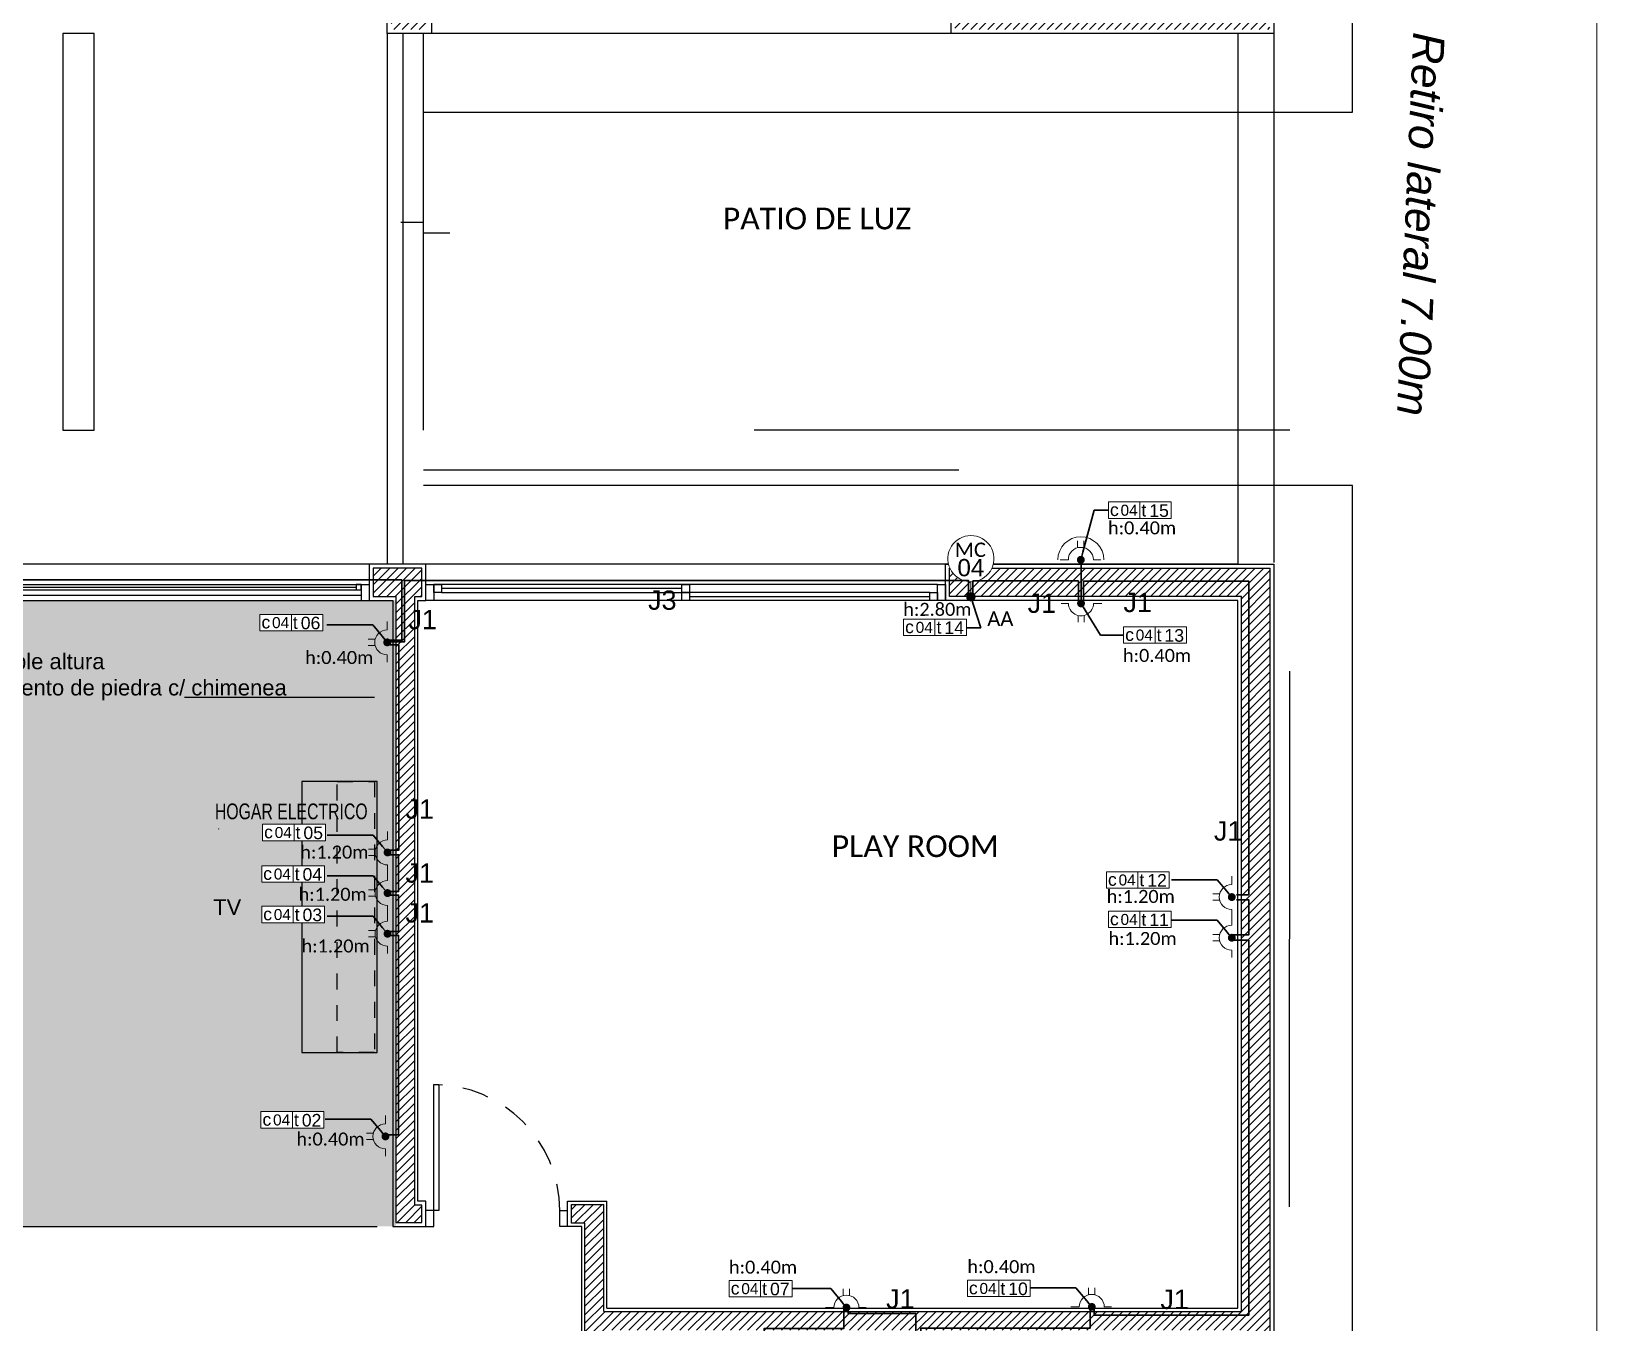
# Model space of a CAD drawing. Header units: millimetres. Extents: x 430 to 1353, y -204 to 152.
# Drawn here: x 658.79 to 668.73, y 3.83 to 12.03 of the extents above; entities that cross this region are included whole.
import ezdxf
from ezdxf import colors
from ezdxf.entities.mleader import LeaderData, LeaderLine
from ezdxf.enums import TextEntityAlignment as Align
from ezdxf.math import Vec2, Vec3

# ---------------------------------------------------------------- set-up
doc = ezdxf.new("R2010")
doc.units = ezdxf.units.MM
doc.linetypes.add('DASHED', pattern=[0.3, 0.17, -0.13])
doc.linetypes.add('HIDDENX3', pattern=[0.15, 0.1, -0.05])
doc.layers.get('0').update_dxf_attribs({"color": 250})
for name, color, linetype in [('A Eq. Fijo', 252, 'Continuous'), ('AN - Designacion Corte 1-50', 252, 'Continuous'), ('AN - Texto 1-125', 252, 'Continuous'), ('AN - Texto 1-50', 252, 'Continuous'), ('AR - Carpinteria', 252, 'Continuous'), ('AR - Ht', 252, 'Continuous'), ('AR - Proyeccion', 252, 'DASHED'), ('AR - Vista 05', 252, 'Continuous'), ('AR - Vista 1', 252, 'Continuous'), ('AR - Vista 2', 252, 'Continuous'), ('AR - Vista 4', 252, 'Continuous'), ('ER-AA', 252, 'HIDDENX3'), ('ND- ESPACIOS', 253, 'Continuous')]:
    doc.layers.add(name, color=color, linetype=linetype)
for name, color, linetype, lineweight in [('ND-Cotas', 252, 'Continuous', 9), ('ND-GLOBAL_Notas', 252, 'Continuous', 9), ('ND-texto', 251, 'Continuous', 15), ('ND-TUE_Boca', 5, 'Continuous', 9), ('ND-TUG-C4', 173, 'Continuous', 30), ('ND-TUG_Boca', 160, 'Continuous', 9), ('vista', 252, 'Continuous', 15)]:
    doc.layers.add(name, color=color, linetype=linetype, lineweight=lineweight)
doc.styles.add('1', font='arial.ttf')
doc.styles.add('1.50 txt especificaciones', font='tahoma.ttf', dxfattribs={"height": 0.075})
doc.styles.add('50-TXT', font='GOTHIC.TTF', dxfattribs={"width": 0.75, "height": 0.1})
doc.styles.add('Arial', font='arial.ttf')
doc.styles.add('IMPLANTACION', font='arial.ttf', dxfattribs={"height": 0.3})
doc.styles.add('MtXpl_Calibri', font='calibri.ttf')
doc.styles.get("Standard").update_dxf_attribs({"font": 'arial.ttf'})
doc.styles.add('Texto 1 50', font='arial.ttf', dxfattribs={"height": 0.1})

# ---------------------------------------------------------------- blocks, each defined once
blk = doc.blocks.new('Motor_cortinero')
for points in [[(689.072, 30.448), (689.047, 30.446), (689.023, 30.442), (689, 30.434), (688.977, 30.424), (688.956, 30.41), (688.937, 30.395), (688.921, 30.377), (688.906, 30.357), (688.894, 30.335), (688.885, 30.312), (688.879, 30.288), (688.876, 30.264), (688.876, 30.239), (688.879, 30.215), (688.885, 30.191), (688.894, 30.168), (688.906, 30.146), (688.921, 30.126), (688.937, 30.108), (688.956, 30.093), (688.977, 30.079), (689, 30.069), (689.023, 30.061), (689.047, 30.057), (689.072, 30.055), (689.097, 30.057), (689.121, 30.061), (689.144, 30.069), (689.167, 30.079), (689.187, 30.093), (689.206, 30.108), (689.223, 30.126), (689.238, 30.146), (689.25, 30.168), (689.259, 30.191), (689.265, 30.215), (689.268, 30.239), (689.268, 30.264), (689.265, 30.288), (689.259, 30.312), (689.25, 30.335), (689.238, 30.357), (689.223, 30.377), (689.206, 30.395), (689.187, 30.41), (689.167, 30.424), (689.144, 30.434), (689.121, 30.442), (689.097, 30.446)], [(689.072, 29.962), (689.063, 29.961), (689.055, 29.958), (689.048, 29.953), (689.042, 29.947), (689.038, 29.939), (689.036, 29.931), (689.036, 29.922), (689.038, 29.914), (689.042, 29.906), (689.048, 29.899), (689.055, 29.895), (689.063, 29.891), (689.072, 29.89), (689.081, 29.891), (689.089, 29.895), (689.096, 29.899), (689.101, 29.906), (689.105, 29.914), (689.108, 29.922), (689.108, 29.931), (689.105, 29.939), (689.101, 29.947), (689.096, 29.953), (689.089, 29.958), (689.081, 29.961)]]:
    blk.add_wipeout(points)
h = blk.add_hatch()
h.set_pattern_fill('ANGLE', color=256)
h.set_pattern_definition([(0, (0, -0.042), (0, 6.985), [5.08, -1.905]), (90, (0, -0.042), (-6.985, 4e-16), [5.08, -1.905])])
h.paths.add_polyline_path([(689.036, 29.926, 1), (689.108, 29.926, 1)])
blk.add_line((689.072, 30.055), (689.072, 29.926))
for points in [[(689.072, 30.448), (689.047, 30.446), (689.023, 30.442), (689, 30.434), (688.977, 30.424), (688.956, 30.41), (688.937, 30.395), (688.921, 30.377), (688.906, 30.357), (688.894, 30.335), (688.885, 30.312), (688.879, 30.288), (688.876, 30.264), (688.876, 30.239), (688.879, 30.215), (688.885, 30.191), (688.894, 30.168), (688.906, 30.146), (688.921, 30.126), (688.937, 30.108), (688.956, 30.093), (688.977, 30.079), (689, 30.069), (689.023, 30.061), (689.047, 30.057), (689.072, 30.055), (689.097, 30.057), (689.121, 30.061), (689.144, 30.069), (689.167, 30.079), (689.187, 30.093), (689.206, 30.108), (689.223, 30.126), (689.238, 30.146), (689.25, 30.168), (689.259, 30.191), (689.265, 30.215), (689.268, 30.239), (689.268, 30.264), (689.265, 30.288), (689.259, 30.312), (689.25, 30.335), (689.238, 30.357), (689.223, 30.377), (689.206, 30.395), (689.187, 30.41), (689.167, 30.424), (689.144, 30.434), (689.121, 30.442), (689.097, 30.446)], [(689.072, 29.962), (689.063, 29.961), (689.055, 29.958), (689.048, 29.953), (689.042, 29.947), (689.038, 29.939), (689.036, 29.931), (689.036, 29.922), (689.038, 29.914), (689.042, 29.906), (689.048, 29.899), (689.055, 29.895), (689.063, 29.891), (689.072, 29.89), (689.081, 29.891), (689.089, 29.895), (689.096, 29.899), (689.101, 29.906), (689.105, 29.914), (689.108, 29.922), (689.108, 29.931), (689.105, 29.939), (689.101, 29.947), (689.096, 29.953), (689.089, 29.958), (689.081, 29.961)]]:
    blk.add_lwpolyline(points, close=True)
at = {"style": 'MtXpl_Calibri'}
blk.add_text('MC', height=0.1226, rotation=0.0046, dxfattribs=at).set_placement((688.935, 30.266))
blk = doc.blocks.new('Motor cortinero numerado')
at = {"xscale": 0.744428715064112, "yscale": 0.744428715064112, "zscale": 0.744428715064112}
blk.add_blockref('Motor_cortinero', (-512.9649, -22.278), dxfattribs=at)
at = {"style": 'IMPLANTACION'}
blk.add_attdef('NU', text='', height=0.11, dxfattribs=at).set_placement((0, 0.1852), align=Align.MIDDLE)
blk = doc.blocks.new('Toma_doble')
for p, q in [((-0.0208, 0.1066), (-0.0208, 0.1501)), ((0.0192, 0.1071), (0.0192, 0.1501)), ((-0.0794, 0.03), (-0.1322, 0.03)), ((0.0794, 0.03), (0.126, 0.03))]:
    blk.add_line(p, q)
blk.add_arc((0, 0.03), 0.0794, 360, 180)
blk = doc.blocks.new('_Dot')
at = {"color": 0, "linetype": 'ByBlock', "lineweight": -2}
blk.add_line((-0.5, 0), (-1, 0), dxfattribs=at)
at = {"color": 0, "linetype": 'ByBlock', "const_width": 0.5}
blk.add_lwpolyline([(-0.25, 0, 1), (0.25, 0, 1)], format="xyb", close=True, dxfattribs=at)
blk = doc.blocks.new('Nomenclatura toma 10 A')
at = {"lineweight": 9}
blk.add_lwpolyline([(0, 0.0522), (0.3993, 0.0522), (0.3993, -0.0522), (0, -0.0522)], close=True, dxfattribs=at)
blk.add_wipeout([(0, 0.0522), (0.3993, 0.0522), (0.3993, -0.0522), (0, -0.0522)], dxfattribs=at)
for p, q in [((0, -0.0522), (0, 0.0522)), ((0, 0.0522), (0.3993, 0.0522)), ((0.1996, 0.0522), (0.1996, -0.0522)), ((0.1996, 0.0522), (0.1996, -0.0522)), ((0.3993, 0.0522), (0.3993, -0.0522)), ((0, -0.0522), (0.3993, -0.0522)), ((0, -0.0522), (0.3993, -0.0522))]:
    blk.add_line(p, q, dxfattribs=at)
at = {"lineweight": 9, "style": 'IMPLANTACION'}
for s, p in [('c', (0.0097, -0.0373)), ('t', (0.2092, -0.0399))]:
    blk.add_text(s, height=0.08, dxfattribs=at).set_placement(p)
for p, height in [((0.0769, -0.0353), 0.07), ((0.2594, -0.0426), 0.08)]:
    blk.add_attdef('00', p, '', height=height, dxfattribs=at)
blk = doc.blocks.new('TUE')
at = {"ltscale": 0.5}
blk.add_wipeout([(0, 0), (0.5, 0), (0.5, 0.1), (0, 0.1)], dxfattribs=at)
blk.add_lwpolyline([(0, 0), (0.5, 0), (0.5, 0.1), (0, 0.1)], close=True, dxfattribs=at)
at = {"ltscale": 0.5, "insert": (0, 0), "char_height": 0.1, "attachment_point": 7, "style": '1.50 txt especificaciones'}
blk.add_mtext_dynamic_manual_height_columns('TUE', width=0.222, gutter_width=0.278, heights=[0], dxfattribs=at)
at = {"ltscale": 0.5, "style": '1'}
blk.add_attdef('00', text='', height=0.115, dxfattribs=at).set_placement((0.3, 0), (0.5, 0), align=Align.ALIGNED)
blk = doc.blocks.new('*U491')
blk.add_lwpolyline([(0.05, 0.1), (0.05, 0.9), (0.0833, 0.9), (0.0833, 0.1)], close=True)
for points in [[(0, 0), (0.05, 0), (0.05, 0.1), (0, 0.1)], [(0.9, 0), (0.85, 0), (0.85, 0.1), (0.9, 0.1)]]:
    blk.add_lwpolyline(points)
at = {"color": 8, "linetype": 'DASHED'}
blk.add_arc((0.05, 0.1), 0.8, 360, 90, dxfattribs=at)
blk = doc.blocks.new('*U98')
for p, q in [((0, 0.1), (6.85, 0.1)), ((0, 0.1), (0, 0)), ((0.05, 0.1), (0.05, 0)), ((6.8, 0.1), (6.8, 0)), ((6.85, 0.1), (6.85, 0)), ((0, 0), (6.85, 0)), ((0.05, 0.0667), (6.8, 0.0667)), ((0.05, 0.0333), (6.8, 0.0333))]:
    blk.add_line(p, q)
at = {"color": 8}
for p, q in [((0.0833, 0.0167), (2.2833, 0.0167)), ((2.3167, 0.05), (4.5333, 0.05)), ((4.5667, 0.0833), (6.7667, 0.0833))]:
    blk.add_line(p, q, dxfattribs=at)
for points in [[(4.5333, 0.0667), (4.5667, 0.0667), (4.5667, 0.1), (4.5333, 0.1)], [(6.7667, 0.0667), (6.8, 0.0667), (6.8, 0.1), (6.7667, 0.1)], [(0.0833, 0), (0.05, 0), (0.05, 0.0333), (0.0833, 0.0333)], [(2.2833, 0.0333), (2.3167, 0.0333), (2.3167, 0.0667), (2.2833, 0.0667)], [(2.2833, 0), (2.3167, 0), (2.3167, 0.0333), (2.2833, 0.0333)], [(4.5333, 0.0333), (4.5667, 0.0333), (4.5667, 0.0667), (4.5333, 0.0667)]]:
    blk.add_lwpolyline(points, close=True)
blk = doc.blocks.new('*U494')
at = {"color": 8}
for p, q in [((1.625, 0.025), (0.1, 0.025)), ((1.675, 0.075), (3.2, 0.075))]:
    blk.add_line(p, q, dxfattribs=at)
at = {"layer": 'AR - Carpinteria'}
for p, q in [((0.05, 0.1), (3.25, 0.1)), ((0.05, 0), (3.25, 0)), ((0.1, 0.05), (1.625, 0.05)), ((3.2, 0.05), (1.675, 0.05))]:
    blk.add_line(p, q, dxfattribs=at)
for points in [[(0, 0), (0.05, 0), (0.05, 0.1), (0, 0.1)], [(1.675, 0.1), (1.625, 0.1), (1.625, 0.05), (1.675, 0.05)], [(3.25, 0.1), (3.2, 0.1), (3.2, 0.05), (3.25, 0.05)], [(3.25, 0), (3.3, 0), (3.3, 0.1), (3.25, 0.1)], [(0.05, 0), (0.1, 0), (0.1, 0.05), (0.05, 0.05)], [(1.625, 0), (1.675, 0), (1.675, 0.05), (1.625, 0.05)]]:
    blk.add_lwpolyline(points, close=True, dxfattribs=at)
blk = doc.blocks.new('PLANTA BAJA')
at = {"layer": 'AR - Ht', "true_color": 0x383838, "transparency": 33554610}
h = blk.add_hatch(dxfattribs=at)
h.set_pattern_fill('ANSI31', color=250, scale=0.012)
h.set_pattern_definition([(45, (-605.2518, -51.777135), (-0.0269407684, 0.0269407684), [])])
h.paths.add_polyline_path([(23.605, 24.735), (23.425, 24.735), (23.425, 24.69), (22.52, 24.69), (22.52, 24.6304), (22.7591, 24.6304), (22.7591, 24.5804), (22.52, 24.5804), (22.52, 24.52), (23.425, 24.52), (23.425, 24.45), (23.605, 24.45)])
h.paths.add_polyline_path([(18.205, 30.805), (18.025, 30.805), (18.025, 30.625), (18.205, 30.625)])
h.paths.add_polyline_path([(0.205, 16.225), (1.215, 16.225), (1.215, 16.405), (0.025, 16.405), (0.025, 10.52), (0.205, 10.52), (0.205, 11.8904), (0.205, 13.0025), (1.1975, 13.0025), (1.1975, 13.0679), (0.5175, 13.0679), (0.5175, 13.1179), (1.1975, 13.1179), (1.1975, 13.1825), (0.205, 13.1825), (0.205, 14.9569), (0.82, 14.9569), (0.82, 15.0769), (0.205, 15.0769)])
h.paths.add_polyline_path([(4.45, 16.405), (2.165, 16.405), (2.165, 16.225), (3.625, 16.225), (3.625, 13.1825), (2.6375, 13.1825), (2.6375, 13.1179), (3.3175, 13.1179), (3.3175, 13.0679), (2.6375, 13.0679), (2.6375, 13.0025), (3.625, 13.0025), (3.625, 12.015), (3.805, 12.015), (3.805, 16.225), (4.45, 16.225)])
h.paths.add_polyline_path([(7.455, 16.405), (5.5, 16.405), (5.5, 16.225), (7.455, 16.225)])
h.paths.add_polyline_path([(7.34, 11.005), (3.805, 11.005), (3.805, 11.075), (3.625, 11.075), (3.625, 10.825), (4.155, 10.825), (4.155, 8.47), (3.625, 8.47), (3.625, 8.35), (4.275, 8.35), (4.275, 10.825), (7.22, 10.825), (7.22, 7.405), (7.225, 7.405), (7.225, 0.025), (7.405, 0.025), (7.405, 7.225), (7.475, 7.225), (7.475, 7.405), (7.34, 7.405)])
h.paths.add_polyline_path([(3.805, 7.405), (2.615, 7.405), (2.615, 7.8154), (2.495, 7.8154), (2.495, 7.405), (0.205, 7.405), (0.205, 7.96), (0.025, 7.96), (0.025, 0.025), (0.205, 0.025), (0.205, 7.225), (3.805, 7.225)])
h.paths.add_polyline_path([(11.69, 7.405), (9.89, 7.405), (9.725, 7.405), (9.725, 7.225), (11.69, 7.225)])
h.paths.add_polyline_path([(14.62, 11.005), (10.81, 11.005), (10.81, 10.825), (14.62, 10.825)])
h.paths.add_polyline_path([(18.225, 11.005), (15.875, 11.005), (15.875, 10.825), (18.055, 10.825), (18.055, 9.505), (17.475, 9.505), (17.475, 9.175), (17.215, 9.175), (17.215, 9.055), (18.055, 9.055), (18.055, 7.405), (17.47, 7.405), (17.47, 7.225), (18.035, 7.225), (18.195, 7.225), (18.22, 7.225), (18.22, 7.405), (18.175, 7.405), (18.175, 10.825), (18.225, 10.825)])
h.paths.add_polyline_path([(18.055, 9.425), (18.055, 9.175), (17.555, 9.175), (17.555, 9.425)], flags=16)
h.paths.add_polyline_path([(16.42, 7.405), (16.375, 7.405), (16.375, 9.95), (16.255, 9.95), (16.255, 7.405), (13.74, 7.405), (13.74, 7.225), (14.29, 7.225), (14.29, 5.415), (14.74, 5.415), (14.74, 7.225), (16.395, 7.225), (16.42, 7.2251)])
h.paths.add_polyline_path([(23.605, 16.405), (21.57, 16.405), (21.57, 16.225), (23.425, 16.225), (23.425, 11.685), (19.375, 11.685), (19.375, 12.365), (19.255, 12.365), (19.17, 12.365), (19.17, 12.245), (19.255, 12.245), (19.255, 11.005), (19.165, 11.005), (19.165, 10.825), (19.375, 10.825), (19.375, 11.565), (23.425, 11.565), (23.425, 7.405), (21.57, 7.405), (21.57, 7.225), (23.605, 7.225)])
h.paths.add_polyline_path([(18.22, 16.405), (17.91, 16.405), (17.91, 16.225), (18.055, 16.225), (18.055, 12.25), (18.22, 12.25), (18.22, 12.36), (18.175, 12.36), (18.175, 16.225), (18.22, 16.225)])
h.paths.add_polyline_path([(21.77, 23.57), (20.7625, 23.57), (20.7625, 23.535), (21.3625, 23.535), (21.3625, 23.435), (20.7625, 23.435), (20.7625, 23.4), (21.66, 23.4), (21.66, 23.165), (21.77, 23.165)])
h.paths.add_polyline_path([(18.9175, 23.535), (19.5125, 23.535), (19.5125, 23.57), (18.215, 23.57), (18.215, 23.615), (18.025, 23.615), (18.025, 19.825), (18.23, 19.825), (18.255, 19.825), (18.255, 20.005), (18.205, 20.005), (18.205, 23.4), (19.5125, 23.4), (19.5125, 23.435), (18.9175, 23.435)])
h.paths.add_polyline_path([(23.605, 30.805), (23.355, 30.805), (23.355, 30.625), (23.425, 30.625), (23.425, 26.15), (21.66, 26.15), (21.66, 24.52), (21.77, 24.52), (21.77, 26.04), (23.425, 26.04), (23.425, 25.785), (23.605, 25.785)])
h.paths.add_polyline_path([(3.825, 20.005), (2.3749, 20.005), (2.3749, 20.055), (2.265, 20.055), (2.265, 20.005), (0.205, 20.005), (0.205, 20.055), (0.025, 20.055), (0.025, 19.825), (3.825, 19.825)])
h.paths.add_polyline_path([(5.605, 23.61), (5.425, 23.61), (5.425, 20.005), (5.375, 20.005), (5.375, 19.825), (5.4, 19.825), (5.605, 19.825)])
h.paths.add_polyline_path([(5.605, 30.805), (5.425, 30.805), (5.425, 30.625), (5.605, 30.625)])
h.paths.add_polyline_path([(0.21, 21.41), (0.21, 21.66), (0.36, 21.66), (0.36, 21.41)], flags=16)
h.paths.add_polyline_path([(0.435, 21.66), (2.2649, 21.66), (2.2649, 20.905), (2.3749, 20.905), (2.3749, 21.66), (4.055, 21.66), (4.055, 20.96), (4.165, 20.96), (4.165, 21.635), (4.165, 22.685), (4.015, 22.685), (4.015, 21.77), (1.965, 21.77), (1.965, 22.685), (1.815, 22.685), (1.815, 21.77), (0.42, 21.77), (0.205, 21.77), (0.205, 30.625), (0.275, 30.625), (0.275, 30.805), (0.23, 30.805), (0.025, 30.805), (0.025, 21.085), (0.205, 21.085), (0.205, 21.335), (0.435, 21.335)])
h.paths.add_polyline_path([(1.995, 8.7404), (1.995, 9.055), (2.445, 9.055), (2.445, 8.7404)], flags=16)
h.paths.add_polyline_path([(2.615, 9.035), (2.615, 9.175), (0.205, 9.175), (0.205, 9.47), (0.025, 9.47), (0.025, 9.035), (0.025, 9.01), (0.205, 9.01), (0.205, 9.055), (1.915, 9.055), (1.915, 8.6604), (2.615, 8.6604)])
h.paths.add_polyline_path([(23.425, 21.935), (23.17, 21.935), (23.17, 22.09), (23.425, 22.09)], flags=16)
h.paths.add_polyline_path([(23.605, 23.4), (23.425, 23.4), (23.425, 23.335), (22.62, 23.335), (22.62, 23.2754), (22.8591, 23.2754), (22.8591, 23.2254), (22.62, 23.2254), (22.62, 23.165), (23.425, 23.165), (23.425, 22.165), (23.095, 22.165), (23.095, 21.935), (21.795, 21.935), (21.66, 21.935), (21.66, 21.865), (21.795, 21.865), (23.425, 21.865), (23.425, 20.005), (21.77, 20.005), (21.77, 21.115), (21.66, 21.115), (21.66, 20.005), (21.605, 20.005), (21.605, 19.825), (21.64, 19.825), (23.605, 19.825)])
at = {"layer": 'AR - Ht', "transparency": 33554559}
h = blk.add_hatch(color=254, dxfattribs=at)
h.dxf.hatch_style = 1
h.paths.add_polyline_path([(10.995, 12.225), (17.935, 12.225), (17.935, 16.2), (10.995, 16.2)])
at = {"layer": 'AR - Ht', "transparency": 33554511}
h = blk.add_hatch(color=12, dxfattribs=at)
h.dxf.hatch_style = 1
h.paths.add_polyline_path([(18.055, 15.97), (18.055, 16.2), (17.935, 16.2), (17.935, 15.97), (17.935, 12.225), (18.055, 12.225)])
at = {"layer": 'A Eq. Fijo', "ltscale": 0.5}
blk.add_lwpolyline([(17.935, 15.0499), (17.4576, 15.0499), (17.4576, 13.3301), (17.935, 13.3301)], close=True, dxfattribs=at)
at = {"layer": 'AN - Designacion Corte 1-50'}
blk.add_lwpolyline([(18.3981, 18.531), (18.23, 18.531), (18.23, 18.599), (18.0872, 18.599)], dxfattribs=at)
at = {"layer": 'AR - Carpinteria'}
for p, q in [((21.58, 19.8), (18.28, 19.8)), ((17.895, 16.43), (7.485, 16.43)), ((21.545, 16.43), (18.24, 16.43)), ((22.99, 16.43), (19.525, 16.43))]:
    blk.add_line(p, q, dxfattribs=at)
at = {"layer": 'AR - Proyeccion', "ltscale": 20}
for points in [[(14.7946, 6.35), (23.7298, 6.35), (23.7302, 17.28), (18.23, 17.28), (18.23, 19.8)], [(15.94, 19.8), (15.94, 17.28), (16.14, 17.28), (16.14, 19.8), (15.94, 19.8)]]:
    blk.add_lwpolyline(points, dxfattribs=at)
blk.add_lwpolyline([(0.23, 17.03), (23.4, 17.03), (23.4, 16.43), (0.23, 16.43)], close=True, dxfattribs=at)
at = {"layer": 'AR - Vista 05'}
for p, q in [((18, 19.8), (18, 23.64)), ((18.28, 20.03), (18.28, 19.8)), ((18.23, 19.8), (18, 19.8)), ((18.28, 19.8), (18.23, 19.8)), ((21.545, 16.2), (21.545, 16.43)), ((21.545, 16.43), (23.63, 16.43)), ((23.63, 16.43), (23.63, 7.2)), ((23.4, 16.2), (21.545, 16.2)), ((23.4, 11.705), (23.4, 16.2)), ((19.145, 12.225), (19.145, 12.385)), ((19.145, 12.385), (19.395, 12.385)), ((19.395, 11.705), (19.395, 12.385)), ((19.235, 12.225), (19.145, 12.225)), ((19.235, 11.025), (19.235, 12.225)), ((19.395, 11.705), (23.4, 11.705))]:
    blk.add_line(p, q, dxfattribs=at)
for points in [[(23.63, 23.425), (23.63, 19.8), (21.64, 19.8), (21.58, 19.8), (21.58, 20.03)], [(18.245, 12.225), (18.245, 12.385), (18.195, 12.385), (18.195, 16.2), (18.245, 16.2), (18.245, 16.43), (17.885, 16.43), (17.885, 16.2), (18.035, 16.2), (18.035, 12.225), (18.245, 12.225)]]:
    blk.add_lwpolyline(points, dxfattribs=at)
at = {"layer": 'AR - Vista 1'}
blk.add_line((10.995, 12.225), (17.935, 12.225), dxfattribs=at)
for points in [[(18.23, 19.3), (24.13, 19.3), (24.13, 30.83), (24.13, 31.33), (18, 31.33), (18, 30.83)], [(14.795, 7.2), (14.795, 6.7), (23.63, 6.7), (24.13, 6.7), (24.13, 16.43), (24.13, 16.93), (18.23, 16.93)]]:
    blk.add_lwpolyline(points, dxfattribs=at)
at = {"layer": 'AR - Vista 2'}
for points in [[(18, 19.8), (18, 16.43)], [(18.1, 19.8), (18.1, 16.43)], [(23.4, 19.8), (23.4, 16.43)], [(23.63, 19.8), (23.63, 16.44)]]:
    blk.add_lwpolyline(points, dxfattribs=at)
at = {"layer": 'AR - Vista 4'}
for p, q in [((21.57, 16.225), (21.57, 16.405)), ((21.57, 16.405), (23.605, 16.405)), ((23.605, 16.405), (23.605, 7.225)), ((23.425, 16.225), (21.57, 16.225)), ((23.425, 11.685), (23.425, 16.225)), ((19.17, 12.245), (19.17, 12.365)), ((19.17, 12.365), (19.375, 12.365)), ((19.375, 11.685), (19.375, 12.365)), ((19.255, 12.245), (19.17, 12.245)), ((19.255, 11.005), (19.255, 12.245)), ((19.375, 11.685), (23.425, 11.685))]:
    blk.add_line(p, q, dxfattribs=at)
blk.add_lwpolyline([(18.22, 12.25), (18.22, 12.36), (18.175, 12.36), (18.175, 16.225), (18.22, 16.225), (18.22, 16.405), (17.91, 16.405), (17.91, 16.225), (18.055, 16.225), (18.055, 12.25)], close=True, dxfattribs=at)
at = {"layer": 'AR - Carpinteria'}
for name, p in [('*U98', (11.035, 16.2)), ('*U491', (18.245, 12.225))]:
    blk.add_blockref(name, p, dxfattribs=at)
at = {"layer": 'AR - Carpinteria', "xscale": -1}
blk.add_blockref('*U494', (21.545, 16.2), dxfattribs=at)

msp = doc.modelspace()

# ---------------------------------------------------------------- linework, layer by layer
at = {"layer": 'AN - Texto 1-125'}
msp.add_line((659.7611, 7.7972), (660.9692, 7.7972), dxfattribs=at)
at = {"layer": 'ER-AA'}
msp.add_lwpolyline([(660.9692, 5.5421), (660.7305, 5.5421), (660.7305, 7.262), (660.9692, 7.262)], close=True, dxfattribs=at)
at = {"layer": 'ND-GLOBAL_Notas'}
msp.add_lwpolyline([(641.0647, 31.5577), (668.7291, 31.5577), (668.7291, -9.7575), (641.0647, -9.7575)], close=True, dxfattribs=at)
at = {"layer": 'ND-TUE_Boca'}
msp.add_arc((665.4536, 8.6695), 0.1462, 0.38225, 179.59245, dxfattribs=at)
at = {"layer": 'ND-TUG-C4'}
msp.add_line((665.4547, 8.3945), (665.4547, 8.6691), dxfattribs=at)
for points in [[(661.0504, 8.1301), (661.1226, 8.1301), (661.1226, 6.825), (661.056, 6.825)], [(661.0518, 6.7964), (661.1219, 6.7964), (661.1219, 6.5625), (661.0579, 6.5625)], [(661.0534, 6.5407), (661.1216, 6.5407), (661.1216, 6.3096), (661.0542, 6.3096)], [(666.442, 6.5115), (666.5193, 6.5115), (666.5193, 6.2881), (666.4139, 6.2881)], [(661.0533, 6.2852), (661.1216, 6.2852), (661.1216, 5.0194), (661.0426, 5.0194)], [(666.4146, 6.2544), (666.5193, 6.2544), (666.5193, 3.8726), (665.5384, 3.8726), (665.5384, 3.9378)], [(663.9496, 3.9214), (663.9496, 3.789), (663.4429, 3.789), (663.4429, 3.73)], [(664.4066, 3.7272), (664.4066, 3.883), (663.9766, 3.883), (663.9766, 3.9174)], [(665.5118, 3.9179), (665.5118, 3.7901), (664.4378, 3.7901), (664.4378, 3.7345)]]:
    msp.add_lwpolyline(points, dxfattribs=at)

# ---------------------------------------------------------------- block references
at = {"layer": 'AR - Vista 05'}
msp.add_blockref('PLANTA BAJA', (643.0495, -7.788), dxfattribs=at)
at = {"layer": 'ND-TUG_Boca'}
for p in [(665.4536, 8.6395), (663.9654, 3.8912), (665.5231, 3.8958)]:
    msp.add_blockref('Toma_doble', p, dxfattribs=at)
at = {"layer": 'ND-TUG_Boca', "rotation": 180}
msp.add_blockref('Toma_doble', (665.4548, 8.4229), dxfattribs=at)
at = {"layer": 'ND-TUG_Boca', "xscale": -1, "rotation": 90}
for p in [(661.0793, 8.1455), (661.0815, 6.8116), (661.0815, 6.5535), (666.4423, 6.5281), (661.0815, 6.2953), (666.4423, 6.2699), (661.068, 5.0084)]:
    msp.add_blockref('Toma_doble', p, dxfattribs=at)

# ---------------------------------------------------------------- texts
at = {"layer": 'AN - Texto 1-50', "char_height": 0.1, "attachment_point": 1, "style": 'Texto 1 50'}
for s, insert in [('muro doble altura ^Jrevestimiento de piedra c/ chimenea', (658.1674, 8.0751)), ('TV', (659.9442, 6.5146))]:
    msp.add_mtext_dynamic_manual_height_columns(s, width=2.555017, gutter_width=0.9902, heights=[0], dxfattribs=dict(at, insert=insert))
at = {"layer": 'ND- ESPACIOS', "attachment_point": 1, "rotation": 0.00461}
for s, width, heights, insert, char_height in [('{\\fCalibri|b0|i0|c0|p34;\\H0.91667x;PATIO DE LUZ}', 1.191821, [0.3575], (663.1801, 10.9056), 0.15), ('{\\fCalibri|b0|i0|c0|p34;\\H0.91667x;AA }', 0.340492, [0.2424], (664.8596, 8.3421), 0.1), ('{\\fCalibri|b0|i0|c0|p34;\\H0.91667x;PLAY ROOM}', 1.191821, [0.3575], (663.8717, 6.9198), 0.15)]:
    msp.add_mtext_dynamic_manual_height_columns(s, width=width, gutter_width=10.1758, heights=heights, dxfattribs=dict(at, insert=insert, char_height=char_height))
at = {"layer": 'ND-Cotas', "char_height": 0.09, "attachment_point": 1, "rotation": 0.00461}
for s, insert in [('{\\fCalibri|b0|i0|c0|p34;\\H0.91667x;h:0.40m}', (660.5282, 8.0907)), ('{\\fCalibri|b0|i0|c0|p34;\\H0.91667x;h:1.20m}', (660.5053, 6.259))]:
    msp.add_mtext_dynamic_manual_height_columns(s, width=0.67411, gutter_width=10.291, heights=[0.1264], dxfattribs=dict(at, insert=insert))
at = {"layer": 'ND-texto', "style": 'Arial'}
for s, p in [('J3', (662.7055, 8.3525)), ('J1', (665.1158, 8.3328)), ('J1', (665.7243, 8.3377)), ('J1', (661.1838, 8.2291)), ('J1', (661.1653, 7.0262)), ('J1', (666.2985, 6.8867)), ('J1', (661.1651, 6.6197)), ('J1', (661.1651, 6.3665)), ('J1', (664.217, 3.9155)), ('J1', (665.9586, 3.9125))]:
    msp.add_text(s, height=0.12266, dxfattribs=at).set_placement(p)
at = {"layer": 'vista', "insert": (667.5617, 12.0231), "char_height": 0.2, "attachment_point": 7, "rotation": 267.55766}
msp.add_mtext_dynamic_manual_height_columns('{\\fArial|b0|i1|c0|p34;Retiro lateral 7.00m}', width=3.295575, gutter_width=1, heights=[0.4879], dxfattribs=at)

# ---------------------------------------------------------------- leaders
at = {"layer": 'ND-TUG-C4', "lineweight": 9}
ml = msp.add_multileader_mtext('Standard', dxfattribs=at)
ml.set_content('')
ml.set_leader_properties(color=256, linetype='ByLayer', lineweight=-1)
ml.set_arrow_properties(name='DOT')
ml.build(insert=Vec2(0, 0))
ml.multileader.update_dxf_attribs({"dogleg_length": 0.0904, "arrow_head_size": 0.05})
ctx = ml.context
ctx.base_point, ctx.char_height, ctx.arrow_head_size, ctx.landing_gap_size, ctx.plane_origin = Vec3(665.6288, 8.9849), 0.25, 0.05, 0.09, Vec3(665.9006, 9.3794)
ctx.attachment_type = 1
notes = []
notes.append((ctx, [(1, (1, 1, 0), (665.5384, 8.9849), (1, 0), 0.0904, [(0, [(665.4536, 8.6695)], 0, [])])]))
ctx.mtext, ml.multileader.dxf.content_type = None, 0
ml = msp.add_multileader_mtext('Standard', dxfattribs=at)
ml.set_content('')
ml.set_leader_properties(color=256, linetype='ByLayer', lineweight=-1)
ml.set_arrow_properties(name='DOT')
ml.build(insert=Vec2(0, 0))
ml.multileader.update_dxf_attribs({"dogleg_length": 0.1458, "arrow_head_size": 0.05})
ctx = ml.context
ctx.base_point, ctx.char_height, ctx.arrow_head_size, ctx.landing_gap_size, ctx.plane_origin = Vec3(665.7253, 8.1922), 0.25, 0.05, 0.09, Vec3(666.808, 8.5727)
ctx.attachment_type = 1
notes.append((ctx, [(1, (1, 1, 0), (665.5794, 8.1922), (1, 0), 0.1458, [(0, [(665.4548, 8.3929)], 0, [])])]))
ctx.mtext, ml.multileader.dxf.content_type = None, 0
ml = msp.add_multileader_mtext('Standard', dxfattribs=at)
ml.set_content('')
ml.set_leader_properties(color=256, linetype='ByLayer', lineweight=-1)
ml.set_arrow_properties(name='DOT')
ml.build(insert=Vec2(0, 0))
ml.multileader.update_dxf_attribs({"dogleg_length": 0.1458, "arrow_head_size": 0.05})
ctx = ml.context
ctx.base_point, ctx.char_height, ctx.arrow_head_size, ctx.landing_gap_size, ctx.plane_origin = Vec3(660.6658, 8.256), 0.25, 0.05, 0.09, Vec3(661.2253, 8.2598)
ctx.attachment_type = 1
notes.append((ctx, [(0, (1, 1, 0), (660.9573, 8.256), (-1, 0), 0.2915, [(0, [(661.0493, 8.1455)], 0, [])])]))
ctx.mtext, ml.multileader.dxf.content_type = None, 0
ml = msp.add_multileader_mtext('Standard', dxfattribs=at)
ml.set_content('')
ml.set_leader_properties(color=256, linetype='ByLayer', lineweight=-1)
ml.set_arrow_properties(name='DOT')
ml.build(insert=Vec2(0, 0))
ml.multileader.update_dxf_attribs({"dogleg_length": 0.1458, "arrow_head_size": 0.05})
ctx = ml.context
ctx.base_point, ctx.char_height, ctx.arrow_head_size, ctx.landing_gap_size, ctx.plane_origin = Vec3(660.668, 6.9222), 0.25, 0.05, 0.09, Vec3(661.2275, 6.9259)
ctx.attachment_type = 1
notes.append((ctx, [(0, (1, 1, 0), (660.9595, 6.9222), (-1, 0), 0.2915, [(0, [(661.0515, 6.8116)], 0, [])])]))
ctx.mtext, ml.multileader.dxf.content_type = None, 0
ml = msp.add_multileader_mtext('Standard', dxfattribs=at)
ml.set_content('')
ml.set_leader_properties(color=256, linetype='ByLayer', lineweight=-1)
ml.set_arrow_properties(name='DOT')
ml.build(insert=Vec2(0, 0))
ml.multileader.update_dxf_attribs({"dogleg_length": 0.1458, "arrow_head_size": 0.05})
ctx = ml.context
ctx.base_point, ctx.char_height, ctx.arrow_head_size, ctx.landing_gap_size, ctx.plane_origin = Vec3(660.668, 6.664), 0.25, 0.05, 0.09, Vec3(661.2275, 6.6678)
ctx.attachment_type = 1
notes.append((ctx, [(0, (1, 1, 0), (660.9595, 6.664), (-1, 0), 0.2915, [(0, [(661.0515, 6.5535)], 0, [])])]))
ctx.mtext, ml.multileader.dxf.content_type = None, 0
ml = msp.add_multileader_mtext('Standard', dxfattribs=at)
ml.set_content('')
ml.set_leader_properties(color=256, linetype='ByLayer', lineweight=-1)
ml.set_arrow_properties(name='DOT')
ml.build(insert=Vec2(0, 0))
ml.multileader.update_dxf_attribs({"dogleg_length": 0.1458, "arrow_head_size": 0.05})
ctx = ml.context
ctx.base_point, ctx.char_height, ctx.arrow_head_size, ctx.landing_gap_size, ctx.plane_origin = Vec3(666.0287, 6.6386), 0.25, 0.05, 0.09, Vec3(666.5882, 6.6424)
ctx.attachment_type = 1
notes.append((ctx, [(0, (1, 1, 0), (666.3202, 6.6386), (-1, 0), 0.2915, [(0, [(666.4123, 6.5281)], 0, [])])]))
ctx.mtext, ml.multileader.dxf.content_type = None, 0
ml = msp.add_multileader_mtext('Standard', dxfattribs=at)
ml.set_content('')
ml.set_leader_properties(color=256, linetype='ByLayer', lineweight=-1)
ml.set_arrow_properties(name='DOT')
ml.build(insert=Vec2(0, 0))
ml.multileader.update_dxf_attribs({"dogleg_length": 0.1458, "arrow_head_size": 0.05})
ctx = ml.context
ctx.base_point, ctx.char_height, ctx.arrow_head_size, ctx.landing_gap_size, ctx.plane_origin = Vec3(660.668, 6.4059), 0.25, 0.05, 0.09, Vec3(661.2275, 6.4096)
ctx.attachment_type = 1
notes.append((ctx, [(0, (1, 1, 0), (660.9595, 6.4059), (-1, 0), 0.2915, [(0, [(661.0515, 6.2953)], 0, [])])]))
ctx.mtext, ml.multileader.dxf.content_type = None, 0
ml = msp.add_multileader_mtext('Standard', dxfattribs=at)
ml.set_content('')
ml.set_leader_properties(color=256, linetype='ByLayer', lineweight=-1)
ml.set_arrow_properties(name='DOT')
ml.build(insert=Vec2(0, 0))
ml.multileader.update_dxf_attribs({"dogleg_length": 0.1458, "arrow_head_size": 0.05})
ctx = ml.context
ctx.base_point, ctx.char_height, ctx.arrow_head_size, ctx.landing_gap_size, ctx.plane_origin = Vec3(666.0287, 6.3805), 0.25, 0.05, 0.09, Vec3(666.5882, 6.3842)
ctx.attachment_type = 1
notes.append((ctx, [(0, (1, 1, 0), (666.3202, 6.3805), (-1, 0), 0.2915, [(0, [(666.4123, 6.2699)], 0, [])])]))
ctx.mtext, ml.multileader.dxf.content_type = None, 0
ml = msp.add_multileader_mtext('Standard', dxfattribs=at)
ml.set_content('')
ml.set_leader_properties(color=256, linetype='ByLayer', lineweight=-1)
ml.set_arrow_properties(name='DOT')
ml.build(insert=Vec2(0, 0))
ml.multileader.update_dxf_attribs({"dogleg_length": 0.1458, "arrow_head_size": 0.05})
ctx = ml.context
ctx.base_point, ctx.char_height, ctx.arrow_head_size, ctx.landing_gap_size, ctx.plane_origin = Vec3(660.6545, 5.1189), 0.25, 0.05, 0.09, Vec3(661.214, 5.1227)
ctx.attachment_type = 1
notes.append((ctx, [(0, (1, 1, 0), (660.946, 5.1189), (-1, 0), 0.2915, [(0, [(661.038, 5.0084)], 0, [])])]))
ctx.mtext, ml.multileader.dxf.content_type = None, 0
ml = msp.add_multileader_mtext('Standard', dxfattribs=at)
ml.set_content('')
ml.set_leader_properties(color=256, linetype='ByLayer', lineweight=-1)
ml.set_arrow_properties(name='DOT')
ml.build(insert=Vec2(0, 0))
ml.multileader.update_dxf_attribs({"dogleg_length": 0.1458, "arrow_head_size": 0.05})
ctx = ml.context
ctx.base_point, ctx.char_height, ctx.arrow_head_size, ctx.landing_gap_size, ctx.plane_origin = Vec3(663.5736, 4.0417), 0.25, 0.05, 0.09, Vec3(664.1331, 4.0455)
ctx.attachment_type = 1
notes.append((ctx, [(0, (1, 1, 0), (663.8651, 4.0417), (-1, 0), 0.2915, [(0, [(663.9654, 3.9212)], 0, [])])]))
ctx.mtext, ml.multileader.dxf.content_type = None, 0
ml = msp.add_multileader_mtext('Standard', dxfattribs=at)
ml.set_content('')
ml.set_leader_properties(color=256, linetype='ByLayer', lineweight=-1)
ml.set_arrow_properties(name='DOT')
ml.build(insert=Vec2(0, 0))
ml.multileader.update_dxf_attribs({"dogleg_length": 0.1458, "arrow_head_size": 0.05})
ctx = ml.context
ctx.base_point, ctx.char_height, ctx.arrow_head_size, ctx.landing_gap_size, ctx.plane_origin = Vec3(665.1312, 4.0464), 0.25, 0.05, 0.09, Vec3(665.6907, 4.0501)
ctx.attachment_type = 1
notes.append((ctx, [(0, (1, 1, 0), (665.4227, 4.0464), (-1, 0), 0.2915, [(0, [(665.5231, 3.9258)], 0, [])])]))
ctx.mtext, ml.multileader.dxf.content_type = None, 0
for ctx, leaders in notes:
    for number, flags, end, landing, length, lines in leaders:
        leader = LeaderData()
        leader.index, (leader.has_last_leader_line, leader.has_dogleg_vector, leader.attachment_direction) = number, flags
        leader.last_leader_point, leader.dogleg_vector, leader.dogleg_length = Vec3(end), Vec3(landing), length
        for number, points, colour, breaks in lines:
            line = LeaderLine()
            line.index, line.vertices, line.color, line.breaks = number, Vec3.list(points), colors.encode_raw_color(colour), breaks
            leader.lines.append(line)
        ctx.leaders.append(leader)

# ---------------------------------------------------------------- next in the draw order: block references
at = {"layer": 'ND-TUE_Boca'}
msp.add_blockref('Motor cortinero numerado', (664.7554, 8.435), dxfattribs=at).add_auto_attribs({'NU': '04'})
at = {"layer": 'ND-TUG-C4'}
ref = msp.add_blockref('Nomenclatura toma 10 A', (665.6288, 8.9849), dxfattribs=at)
ref.add_attrib('00', '04', (665.7057, 8.9496), dxfattribs={"layer": '0', "lineweight": 9, "height": 0.07, "style": 'IMPLANTACION'})
ref.add_attrib('00', '15', (665.8882, 8.9424), dxfattribs={"layer": '0', "lineweight": 9, "height": 0.08, "style": 'IMPLANTACION'})
ref = msp.add_blockref('Nomenclatura toma 10 A', (660.2411, 8.2713), dxfattribs=at)
ref.add_attrib('00', '04', (660.318, 8.236), dxfattribs={"layer": '0', "lineweight": 9, "height": 0.07, "style": 'IMPLANTACION'})
ref.add_attrib('00', '06', (660.5004, 8.2287), dxfattribs={"layer": '0', "lineweight": 9, "height": 0.08, "style": 'IMPLANTACION'})
ref = msp.add_blockref('Nomenclatura toma 10 A', (664.3279, 8.2411), dxfattribs=at)
ref.add_attrib('00', '04', (664.4049, 8.2058), dxfattribs={"layer": '0', "lineweight": 9, "height": 0.07, "style": 'IMPLANTACION'})
ref.add_attrib('00', '14', (664.5873, 8.1986), dxfattribs={"layer": '0', "lineweight": 9, "height": 0.08, "style": 'IMPLANTACION'})
ref = msp.add_blockref('Nomenclatura toma 10 A', (665.7253, 8.1922), dxfattribs=at)
ref.add_attrib('00', '04', (665.8022, 8.1569), dxfattribs={"layer": '0', "lineweight": 9, "height": 0.07, "style": 'IMPLANTACION'})
ref.add_attrib('00', '13', (665.9846, 8.1497), dxfattribs={"layer": '0', "lineweight": 9, "height": 0.08, "style": 'IMPLANTACION'})
at = {"layer": 'ND-TUG-C4', "xscale": 0.001, "yscale": 0.001, "zscale": 0.001}
msp.add_blockref('TUE', (659.9784, 6.9594), dxfattribs=at)
at = {"layer": 'ND-TUG-C4'}
ref = msp.add_blockref('Nomenclatura toma 10 A', (660.2579, 6.9385), dxfattribs=at)
ref.add_attrib('00', '04', (660.3348, 6.9032), dxfattribs={"layer": '0', "lineweight": 9, "height": 0.07, "style": 'IMPLANTACION'})
ref.add_attrib('00', '05', (660.5172, 6.8959), dxfattribs={"layer": '0', "lineweight": 9, "height": 0.08, "style": 'IMPLANTACION'})
ref = msp.add_blockref('Nomenclatura toma 10 A', (660.2522, 6.6748), dxfattribs=at)
ref.add_attrib('00', '04', (660.3291, 6.6395), dxfattribs={"layer": '0', "lineweight": 9, "height": 0.07, "style": 'IMPLANTACION'})
ref.add_attrib('00', '04', (660.5115, 6.6322), dxfattribs={"layer": '0', "lineweight": 9, "height": 0.08, "style": 'IMPLANTACION'})
ref = msp.add_blockref('Nomenclatura toma 10 A', (665.6162, 6.6372), dxfattribs=at)
ref.add_attrib('00', '04', (665.6932, 6.6019), dxfattribs={"layer": '0', "lineweight": 9, "height": 0.07, "style": 'IMPLANTACION'})
ref.add_attrib('00', '12', (665.8756, 6.5946), dxfattribs={"layer": '0', "lineweight": 9, "height": 0.08, "style": 'IMPLANTACION'})
ref = msp.add_blockref('Nomenclatura toma 10 A', (660.2522, 6.4177), dxfattribs=at)
ref.add_attrib('00', '04', (660.3291, 6.3824), dxfattribs={"layer": '0', "lineweight": 9, "height": 0.07, "style": 'IMPLANTACION'})
ref.add_attrib('00', '03', (660.5115, 6.3752), dxfattribs={"layer": '0', "lineweight": 9, "height": 0.08, "style": 'IMPLANTACION'})
ref = msp.add_blockref('Nomenclatura toma 10 A', (665.6288, 6.3864), dxfattribs=at)
ref.add_attrib('00', '04', (665.7057, 6.3511), dxfattribs={"layer": '0', "lineweight": 9, "height": 0.07, "style": 'IMPLANTACION'})
ref.add_attrib('00', '11', (665.8881, 6.3438), dxfattribs={"layer": '0', "lineweight": 9, "height": 0.08, "style": 'IMPLANTACION'})
ref = msp.add_blockref('Nomenclatura toma 10 A', (660.2476, 5.1137), dxfattribs=at)
ref.add_attrib('00', '04', (660.3245, 5.0783), dxfattribs={"layer": '0', "lineweight": 9, "height": 0.07, "style": 'IMPLANTACION'})
ref.add_attrib('00', '02', (660.507, 5.0711), dxfattribs={"layer": '0', "lineweight": 9, "height": 0.08, "style": 'IMPLANTACION'})
ref = msp.add_blockref('Nomenclatura toma 10 A', (663.2208, 4.0419), dxfattribs=at)
ref.add_attrib('00', '04', (663.2977, 4.0066), dxfattribs={"layer": '0', "lineweight": 9, "height": 0.07, "style": 'IMPLANTACION'})
ref.add_attrib('00', '07', (663.4801, 3.9993), dxfattribs={"layer": '0', "lineweight": 9, "height": 0.08, "style": 'IMPLANTACION'})
ref = msp.add_blockref('Nomenclatura toma 10 A', (664.7333, 4.0431), dxfattribs=at)
ref.add_attrib('00', '04', (664.8102, 4.0078), dxfattribs={"layer": '0', "lineweight": 9, "height": 0.07, "style": 'IMPLANTACION'})
ref.add_attrib('00', '10', (664.9926, 4.0006), dxfattribs={"layer": '0', "lineweight": 9, "height": 0.08, "style": 'IMPLANTACION'})

# ---------------------------------------------------------------- next in the draw order: linework, layer by layer
for points in [[(654.0525, 8.4134), (654.0525, 8.5421), (661.1421, 8.5421), (661.1421, 8.1596), (661.0542, 8.1596)], [(661.0623, 8.1483), (661.1581, 8.1483), (661.1581, 8.5385), (664.7399, 8.5385), (664.7399, 8.4289)], [(664.7686, 8.4433), (664.7686, 8.5356), (665.4377, 8.5356), (665.4377, 8.3927)], [(665.4702, 8.3955), (665.4702, 8.5343), (666.52, 8.5343), (666.52, 6.5431), (666.4413, 6.5431)]]:
    msp.add_lwpolyline(points, dxfattribs=at)

# ---------------------------------------------------------------- next in the draw order: texts
at = {"layer": 'ER-AA', "style": '50-TXT', "width": 0.75}
msp.add_text('HOGAR ELECTRICO', height=0.1, dxfattribs=at).set_placement((659.9552, 7.0223))
at = {"layer": 'ND-Cotas', "char_height": 0.09, "attachment_point": 1, "rotation": 0.00461}
for s, insert in [('{\\fCalibri|b0|i0|c0|p34;\\H0.91667x;h:0.40m}', (665.6263, 8.9138)), ('{\\fCalibri|b0|i0|c0|p34;\\H0.91667x;h:2.80m}', (664.3263, 8.3965)), ('{\\fCalibri|b0|i0|c0|p34;\\H0.91667x;h:0.40m}', (665.7212, 8.1038)), ('{\\fCalibri|b0|i0|c0|p34;\\H0.91667x;h:1.20m}', (660.4973, 6.855)), ('{\\fCalibri|b0|i0|c0|p34;\\H0.91667x;h:1.20m}', (660.4866, 6.5871)), ('{\\fCalibri|b0|i0|c0|p34;\\H0.91667x;h:1.20m}', (665.6177, 6.5736)), ('{\\fCalibri|b0|i0|c0|p34;\\H0.91667x;h:1.20m}', (665.6292, 6.3065)), ('{\\fCalibri|b0|i0|c0|p34;\\H0.91667x;h:0.40m}', (660.4728, 5.0329)), ('{\\fCalibri|b0|i0|c0|p34;\\H0.91667x;h:0.40m}', (663.2196, 4.2196)), ('{\\fCalibri|b0|i0|c0|p34;\\H0.91667x;h:0.40m}', (664.7334, 4.2228))]:
    msp.add_mtext_dynamic_manual_height_columns(s, width=0.67411, gutter_width=10.291, heights=[0.1264], dxfattribs=dict(at, insert=insert))

# ---------------------------------------------------------------- next in the draw order: leaders
at = {"layer": 'ND-TUG-C4', "lineweight": 9}
ml = msp.add_multileader_mtext('Standard', dxfattribs=at)
ml.set_content('')
ml.set_leader_properties(color=256, linetype='ByLayer', lineweight=-1)
ml.set_arrow_properties(name='DOT')
ml.build(insert=Vec2(0, 0))
ml.multileader.update_dxf_attribs({"dogleg_length": 0.1458, "arrow_head_size": 0.05})
ctx = ml.context
ctx.base_point, ctx.char_height, ctx.arrow_head_size, ctx.landing_gap_size, ctx.plane_origin = Vec3(664.7273, 8.2369), 0.25, 0.05, 0.09, Vec3(666.1076, 8.8738)
ctx.attachment_type = 1
notes = []
notes.append((ctx, [(0, (1, 1, 0), (664.8178, 8.2369), (-1, 0), 0.0904, [(0, [(664.7556, 8.4352)], 0, [])])]))
ctx.mtext, ml.multileader.dxf.content_type = None, 0
for ctx, leaders in notes:
    for number, flags, end, landing, length, lines in leaders:
        leader = LeaderData()
        leader.index, (leader.has_last_leader_line, leader.has_dogleg_vector, leader.attachment_direction) = number, flags
        leader.last_leader_point, leader.dogleg_vector, leader.dogleg_length = Vec3(end), Vec3(landing), length
        for number, points, colour, breaks in lines:
            line = LeaderLine()
            line.index, line.vertices, line.color, line.breaks = number, Vec3.list(points), colors.encode_raw_color(colour), breaks
            leader.lines.append(line)
        ctx.leaders.append(leader)

doc.saveas('drawing.dxf')
